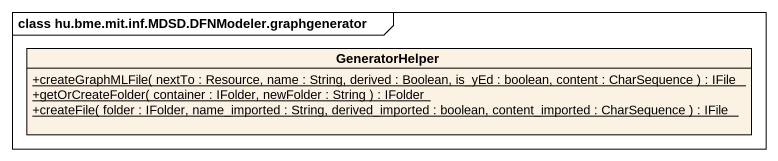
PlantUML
@startuml
mainframe class hu.bme.mit.inf.MDSD.DFNModeler.graphgenerator
hide circle
hide empty members
skinparam classAttributeIconSize 0
class GeneratorHelper {
  {static} +createGraphMLFile( nextTo : Resource, name : String, derived : Boolean, is_yEd : boolean, content : CharSequence ) : IFile
  {static} +getOrCreateFolder( container : IFolder, newFolder : String ) : IFolder
  {static} +createFile( folder : IFolder, name_imported : String, derived_imported : boolean, content_imported : CharSequence ) : IFile
}
@enduml
